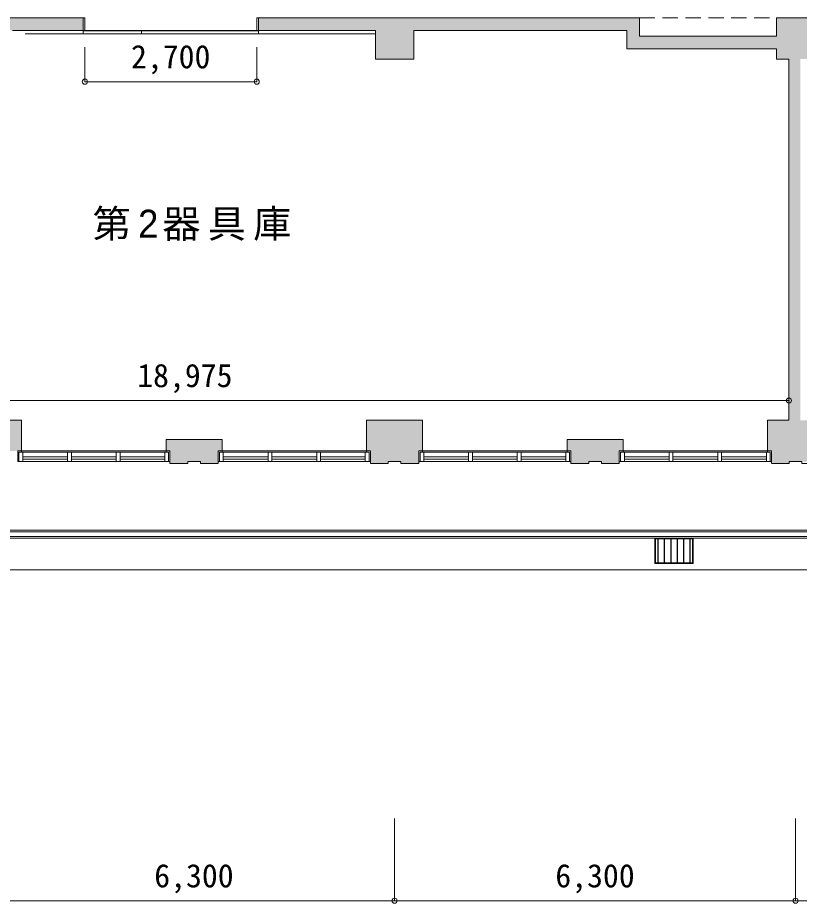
# Model space of a CAD drawing. Units: millimetres at full size, sheet at 1:200; details may follow other scales. Extents: x -96239 to 62349, y -170536 to 17264.
# Drawn here: x -20236 to -7959, y -106155 to -92241 of the extents above; entities that cross this region are included whole.
import ezdxf
from ezdxf.enums import TextEntityAlignment as Align

# ---------------------------------------------------------------- set-up
doc = ezdxf.new("R2010")
doc.units = ezdxf.units.MM
doc.header["$LTSCALE"] = 200
doc.header["$PDMODE"] = 32
doc.header["$PDSIZE"] = 80
doc.linetypes.add('DASHED1', pattern=[1.8, 1.2, -0.6])
for name, color, linetype, lineweight in [('0-1_躯体', 7, 'Continuous', 9), ('0-2_建具', 7, 'Continuous', 9), ('0-6_寸法', 4, 'Continuous', 5), ('0-C_タイル・側溝', 7, 'Continuous', 9)]:
    doc.layers.add(name, color=color, linetype=linetype, lineweight=lineweight)
doc.layers.add('0-4_室名', color=7, linetype='Continuous')
doc.styles.add('ＭＳ ゴシック', font='')
doc.styles.add('ＭＳ Ｐゴシック', font='')
doc.styles.get('ＭＳ ゴシック').set_extended_font_data('MS Gothic')
doc.styles.get('ＭＳ Ｐゴシック').set_extended_font_data('MS PGothic')

msp = doc.modelspace()

# ---------------------------------------------------------------- linework, layer by layer
at = {"layer": '0-1_躯体'}
for p, q in [((-27296.1, -92241.2), (-19216.1, -92241.2)), ((-19216.1, -92241.2), (-19206.1, -92241.2)), ((-19206.1, -92441.2), (-19206.1, -92241.2)), ((-16456.1, -92441.2), (-16456.1, -92241.2)), ((-11626.1, -92241.2), (-16456.1, -92241.2)), ((-14616.1, -92441.2), (-20316.1, -92441.2)), ((-14616.1, -92891.2), (-14616.1, -92441.2)), ((-14016.1, -92891.2), (-14016.1, -92441.2)), ((-10666.1, -92441.2), (-14016.1, -92441.2)), ((-10666.1, -92731.2), (-10666.1, -92441.2)), ((-8316.1, -92531.2), (-10466.1, -92531.2)), ((-8316.1, -92731.2), (-10666.1, -92731.2)), ((-8316.1, -92891.2), (-8316.1, -92731.2)), ((-14616.1, -92891.2), (-14416.1, -92891.2)), ((-14016.1, -92891.2), (-14511.8, -92891.2)), ((-8121.1, -98436.2), (-8121.1, -98566.2)), ((-20176.1, -98566.2), (-21056.1, -98566.2)), ((-20176.1, -98566.2), (-20176.1, -99046.2)), ((-14756.1, -98566.2), (-14756.1, -99046.2)), ((-14756.1, -98566.2), (-14416.1, -98566.2)), ((-13876.1, -98566.2), (-14586.3, -98566.2)), ((-13876.1, -98566.2), (-13876.1, -99046.2)), ((-8456.1, -98566.2), (-8456.1, -99046.2)), ((-8456.1, -98566.2), (-8121.1, -98566.2)), ((-17906.1, -98866.2), (-17906.1, -99046.2)), ((-17026.1, -98866.2), (-17906.1, -98866.2)), ((-17026.1, -98866.2), (-17026.1, -99046.2)), ((-11606.1, -98866.2), (-11606.1, -99046.2)), ((-10726.1, -98866.2), (-11606.1, -98866.2)), ((-10726.1, -98866.2), (-10726.1, -99046.2)), ((-20236.1, -99046.2), (-17846.1, -99046.2)), ((-17086.1, -99246.2), (-17086.1, -99046.2)), ((-14696.1, -99046.2), (-17086.1, -99046.2)), ((-14696.1, -99046.2), (-14696.1, -99246.2)), ((-11546.1, -99046.2), (-13936.1, -99046.2)), ((-13936.1, -99246.2), (-13936.1, -99046.2)), ((-11546.1, -99046.2), (-11546.1, -99246.2)), ((-8396.1, -99046.2), (-10786.1, -99046.2)), ((-8396.1, -99046.2), (-8396.1, -99246.2)), ((-17566.1, -99246.2), (-17566.1, -99216.2)), ((-14416.1, -99246.2), (-14696.1, -99246.2)), ((-14216.1, -99216.2), (-14416.1, -99216.2)), ((-14416.1, -99246.2), (-14416.1, -99216.2)), ((-14216.1, -99246.2), (-14216.1, -99216.2)), ((-14216.1, -99246.2), (-13936.1, -99246.2)), ((-11266.1, -99246.2), (-11546.1, -99246.2)), ((-11266.1, -99246.2), (-11266.1, -99216.2)), ((-8116.1, -99246.2), (-8396.1, -99246.2)), ((-8116.1, -99246.2), (-8116.1, -99216.2)), ((-24046.1, -100291.2), (20613.9, -100291.2)), ((-24046.1, -100316.2), (20613.9, -100316.2)), ((-24046.1, -100391.2), (20613.9, -100391.2)), ((-24046.1, -100416.2), (20613.9, -100416.2))]:
    msp.add_line(p, q, dxfattribs=at)
for points in [[(-8121.1, -98486.2), (-8121.1, -92891.2), (-8316.1, -92891.2)], [(-17566.1, -99246.2), (-17846.1, -99246.2), (-17846.1, -99046.2)], [(-10786.1, -99046.2), (-10786.1, -99246.2), (-11066.1, -99246.2), (-11066.1, -99216.2), (-11266.1, -99216.2)], [(-17086.1, -99246.2), (-17366.1, -99246.2), (-17366.1, -99216.2), (-17566.1, -99216.2)], [(-7636.1, -99246.2), (-7916.1, -99246.2), (-7916.1, -99216.2), (-8116.1, -99216.2)]]:
    msp.add_lwpolyline(points, dxfattribs=at)
at = {"layer": '0-1_躯体', "color": 9}
for points in [[(-19216.1, -92241.2), (-26696.1, -92241.2), (-19216.1, -92441.2), (-26696.1, -92441.2)], [(-19206.1, -92241.2), (-19216.1, -92241.2), (-19206.1, -92441.2), (-19216.1, -92441.2)], [(-16456.1, -92241.2), (-16456.1, -92441.2), (-16446.1, -92241.2), (-16446.1, -92441.2)], [(-5871.1, -92241.2), (-16446.1, -92241.2), (-5871.1, -92441.2), (-16446.1, -92441.2)], [(-14016.1, -92441.2), (-14616.1, -92441.2), (-14016.1, -92891.2), (-14616.1, -92891.2)], [(-7701.1, -92411.2), (-8316.1, -92411.2), (-7701.1, -92441.2), (-8316.1, -92441.2)], [(-7701.1, -92891.2), (-7701.1, -92441.2), (-8316.1, -92891.2), (-8316.1, -92441.2)], [(-10666.1, -92731.2), (-8316.1, -92731.2), (-10666.1, -92531.2), (-8316.1, -92531.2)], [(-8121.1, -98566.2), (-7941.1, -98566.2), (-8121.1, -92891.2), (-7941.1, -92891.2)], [(-20176.1, -98566.2), (-21056.1, -98566.2), (-20176.1, -99046.2), (-21056.1, -99046.2)], [(-13876.1, -98566.2), (-14756.1, -98566.2), (-13876.1, -99046.2), (-14756.1, -99046.2)], [(-8396.1, -99046.2), (-8396.1, -98566.2), (-8456.1, -99046.2), (-8456.1, -98566.2)], [(-8396.1, -99046.2), (-7636, -99046.2), (-8396.1, -98566.2), (-7636, -98566.2)], [(-17026.1, -98866.2), (-17906.2, -98866.2), (-17026.1, -99046.2), (-17906.2, -99046.2)], [(-10726.1, -98866.2), (-11606.1, -98866.2), (-10726.1, -99046.2), (-11606.1, -99046.2)], [(-17566.1, -99246.2), (-17566.1, -99046.2), (-17846.2, -99246.2), (-17846.2, -99046.2)], [(-17566.1, -99216.2), (-17366.1, -99216.2), (-17566.1, -99046.2), (-17366.1, -99046.2)], [(-17366.1, -99246.2), (-17086.1, -99246.2), (-17366.1, -99046.2), (-17086.1, -99046.2)], [(-14416.1, -99246.2), (-14416.1, -99046.2), (-14696.1, -99246.2), (-14696.1, -99046.2)], [(-14416.1, -99216.2), (-14216.1, -99216.2), (-14416.1, -99046.2), (-14216.1, -99046.2)], [(-14216.1, -99246.2), (-13936, -99246.2), (-14216.1, -99046.2), (-13936, -99046.2)], [(-11266.1, -99246.2), (-11266.1, -99046.2), (-11546.2, -99246.2), (-11546.2, -99046.2)], [(-11266.1, -99216.2), (-11066.1, -99216.2), (-11266.1, -99046.2), (-11066.1, -99046.2)], [(-11066.1, -99246.2), (-10786.1, -99246.2), (-11066.1, -99046.2), (-10786.1, -99046.2)], [(-7636, -99046.2), (-8396.1, -99046.2), (-7636, -99216.2), (-8396.1, -99216.2)], [(-8396.1, -99246.2), (-8116.1, -99246.2), (-8396.1, -99216.2), (-8116.1, -99216.2)]]:
    msp.add_solid(points, dxfattribs=at)
at = {"layer": '0-2_建具'}
for p, q in [((-19181.1, -92241.2), (-19206.1, -92241.2)), ((-19206.1, -92441.2), (-19206.1, -92241.2)), ((-19181.1, -92241.2), (-19181.1, -92441.2)), ((-16456.1, -92241.2), (-16481.1, -92241.2)), ((-16481.1, -92441.2), (-16481.1, -92241.2)), ((-19181.1, -92441.2), (-19206.1, -92441.2)), ((-16456.1, -92496.2), (-19206.1, -92496.2)), ((-18291.1, -92496.2), (-18291.1, -92446.2)), ((-16456.1, -92496.2), (-16456.1, -92446.2)), ((-20236, -99046.2), (-17866.1, -99046.2)), ((-20236, -99046.2), (-20236, -99216.2)), ((-20176.1, -99046.2), (-20176.1, -99066.2)), ((-17846.2, -99046.2), (-17906.2, -99046.2)), ((-17906.2, -99066.2), (-17906.2, -99046.2)), ((-17846.2, -99046.2), (-17846.2, -99216.2)), ((-17086, -99046.2), (-14716.1, -99046.2)), ((-17086, -99046.2), (-17086, -99216.2)), ((-17026.1, -99046.2), (-17026.1, -99066.2)), ((-14696.2, -99046.2), (-14756.2, -99046.2)), ((-14756.2, -99066.2), (-14756.2, -99046.2)), ((-14696.2, -99046.2), (-14696.2, -99216.2)), ((-13936, -99046.2), (-11566.1, -99046.2)), ((-13936, -99046.2), (-13936, -99216.2)), ((-13876.1, -99046.2), (-13876.1, -99066.2)), ((-11546.2, -99046.2), (-11606.2, -99046.2)), ((-11606.2, -99066.2), (-11606.2, -99046.2)), ((-11546.2, -99046.2), (-11546.2, -99216.2)), ((-10786, -99046.2), (-8416.1, -99046.2)), ((-10786, -99046.2), (-10786, -99216.2)), ((-10726.1, -99046.2), (-10726.1, -99066.2)), ((-8396.2, -99046.2), (-8456.2, -99046.2)), ((-8456.2, -99066.2), (-8456.2, -99046.2)), ((-8396.2, -99046.2), (-8396.2, -99216.2)), ((-20216.1, -99216.2), (-20216.1, -99066.2)), ((-17866.1, -99066.2), (-20216.1, -99066.2)), ((-20156.1, -99216.2), (-20156.1, -99066.2)), ((-20156.1, -99141.2), (-19452.4, -99141.2)), ((-20156.1, -99178.7), (-19452.4, -99178.7)), ((-19452.4, -99216.2), (-19452.4, -99066.2)), ((-19392.4, -99216.2), (-19392.4, -99066.2)), ((-19392.4, -99141.2), (-18689.1, -99141.2)), ((-19392.4, -99178.7), (-18689.1, -99178.7)), ((-18689.1, -99216.2), (-18689.1, -99066.2)), ((-18629.1, -99216.2), (-18629.1, -99066.2)), ((-17926.1, -99141.2), (-18629.1, -99141.2)), ((-17926.1, -99178.7), (-18629.1, -99178.7)), ((-17926.1, -99216.2), (-17926.1, -99066.2)), ((-17866.1, -99216.2), (-17866.1, -99066.2)), ((-17066.1, -99216.2), (-17066.1, -99066.2)), ((-14716.1, -99066.2), (-17066.1, -99066.2)), ((-17006.1, -99216.2), (-17006.1, -99066.2)), ((-17006.1, -99141.2), (-16302.4, -99141.2)), ((-17006.1, -99178.7), (-16302.4, -99178.7)), ((-16302.4, -99216.2), (-16302.4, -99066.2)), ((-16242.4, -99216.2), (-16242.4, -99066.2)), ((-16242.4, -99141.2), (-15539.1, -99141.2)), ((-16242.4, -99178.7), (-15539.1, -99178.7)), ((-15539.1, -99216.2), (-15539.1, -99066.2)), ((-15479.1, -99216.2), (-15479.1, -99066.2)), ((-14776.1, -99141.2), (-15479.1, -99141.2)), ((-14776.1, -99178.7), (-15479.1, -99178.7)), ((-14776.1, -99216.2), (-14776.1, -99066.2)), ((-14716.1, -99216.2), (-14716.1, -99066.2)), ((-13916.1, -99216.2), (-13916.1, -99066.2)), ((-11566.1, -99066.2), (-13916.1, -99066.2)), ((-13856.1, -99216.2), (-13856.1, -99066.2)), ((-13856.1, -99141.2), (-13152.4, -99141.2)), ((-13856.1, -99178.7), (-13152.4, -99178.7)), ((-13152.4, -99216.2), (-13152.4, -99066.2)), ((-13092.4, -99216.2), (-13092.4, -99066.2)), ((-13092.4, -99141.2), (-12389.1, -99141.2)), ((-13092.4, -99178.7), (-12389.1, -99178.7)), ((-12389.1, -99216.2), (-12389.1, -99066.2)), ((-12329.1, -99216.2), (-12329.1, -99066.2)), ((-11626.1, -99141.2), (-12329.1, -99141.2)), ((-11626.1, -99178.7), (-12329.1, -99178.7)), ((-11626.1, -99216.2), (-11626.1, -99066.2)), ((-11566.1, -99216.2), (-11566.1, -99066.2)), ((-10766.1, -99216.2), (-10766.1, -99066.2)), ((-8416.1, -99066.2), (-10766.1, -99066.2)), ((-10706.1, -99216.2), (-10706.1, -99066.2)), ((-10706.1, -99141.2), (-10002.4, -99141.2)), ((-10706.1, -99178.7), (-10002.4, -99178.7)), ((-10002.4, -99216.2), (-10002.4, -99066.2)), ((-9942.4, -99216.2), (-9942.4, -99066.2)), ((-9942.4, -99141.2), (-9239.1, -99141.2)), ((-9942.4, -99178.7), (-9239.1, -99178.7)), ((-9239.1, -99216.2), (-9239.1, -99066.2)), ((-9179.1, -99216.2), (-9179.1, -99066.2)), ((-8476.1, -99141.2), (-9179.1, -99141.2)), ((-8476.1, -99178.7), (-9179.1, -99178.7)), ((-8476.1, -99216.2), (-8476.1, -99066.2)), ((-8416.1, -99216.2), (-8416.1, -99066.2)), ((-20200.8, -99216.2), (-20236, -99216.2)), ((-20200.8, -99216.2), (-17846.2, -99216.2)), ((-17050.8, -99216.2), (-17086, -99216.2)), ((-17050.8, -99216.2), (-14696.2, -99216.2)), ((-13900.8, -99216.2), (-13936, -99216.2)), ((-13900.8, -99216.2), (-11546.2, -99216.2)), ((-10750.8, -99216.2), (-10786, -99216.2)), ((-10750.8, -99216.2), (-8396.2, -99216.2))]:
    msp.add_line(p, q, dxfattribs=at)
at = {"layer": '0-2_建具', "color": 4, "lineweight": 5}
for p, q in [((-19206.1, -92496.2), (-20121.1, -92496.2)), ((-16456.1, -92496.2), (-14621.1, -92496.2))]:
    msp.add_line(p, q, dxfattribs=at)
at = {"layer": '0-2_建具'}
for points in [[(-16481.1, -92441.2), (-16456.1, -92441.2), (-16456.1, -92241.2)], [(-19206.1, -92496.2), (-19206.1, -92446.2), (-16456.1, -92446.2)]]:
    msp.add_lwpolyline(points, dxfattribs=at)
at = {"layer": '0-6_寸法'}
for p, q in [((-19181.1, -93246.2), (-19181.1, -92702.1)), ((-16481.1, -93246.2), (-16481.1, -92702.1)), ((-19181.1, -93246.2), (-16481.1, -93246.2)), ((-27096.1, -98255.3), (-8121.1, -98255.3)), ((-14316.1, -106114.7), (-14316.1, -104824.5)), ((-8016.1, -106114.7), (-8016.1, -104824.5)), ((-20616.1, -106114.7), (-14316.1, -106114.7)), ((-14316.1, -106114.7), (-8016.1, -106114.7)), ((-8016.1, -106114.7), (-1716.1, -106114.7))]:
    msp.add_line(p, q, dxfattribs=at)
for p in [(-19181.1, -93246.2), (-16481.1, -93246.2), (-8121.1, -98255.3), (-14316.1, -106114.7), (-8016.1, -106114.7)]:
    msp.add_point(p, dxfattribs=at)
at = {"layer": '0-C_タイル・側溝'}
msp.add_line((-24046.1, -100416.2), (20613.9, -100416.2), dxfattribs=at)
at = {"layer": '0-C_タイル・側溝', "color": 4, "lineweight": 5}
for p, q in [((-10226.1, -100416.2), (-9626.1, -100416.2)), ((-10221.1, -100421.2), (-10221.1, -100811.2)), ((-10221.1, -100421.2), (-9631.1, -100421.2)), ((-10216.1, -100426.2), (-10216.1, -100806.2)), ((-10216.1, -100426.2), (-9663.4, -100426.2)), ((-10178.6, -100426.2), (-10178.6, -100806.2)), ((-10173.6, -100426.2), (-10173.6, -100806.2)), ((-10078.6, -100426.2), (-10078.6, -100806.2)), ((-10073.6, -100426.2), (-10073.6, -100806.2)), ((-9978.6, -100426.2), (-9978.6, -100806.2)), ((-9973.6, -100426.2), (-9973.6, -100806.2)), ((-9878.6, -100426.2), (-9878.6, -100806.2)), ((-9873.6, -100426.2), (-9873.6, -100806.2)), ((-9778.6, -100426.2), (-9778.6, -100806.2)), ((-9773.6, -100426.2), (-9773.6, -100806.2)), ((-9678.6, -100426.2), (-9678.6, -100806.2)), ((-9673.6, -100426.2), (-9636.1, -100426.2)), ((-9673.6, -100426.2), (-9673.6, -100806.2)), ((-9636.1, -100426.2), (-9636.1, -100806.2)), ((-9631.1, -100421.2), (-9631.1, -100811.2)), ((-9626.1, -100416.2), (-9626.1, -100816.2)), ((-10221.1, -100811.2), (-9631.1, -100811.2)), ((-10216.1, -100806.2), (-9659.2, -100806.2)), ((-9673.6, -100806.2), (-9636.1, -100806.2))]:
    msp.add_line(p, q, dxfattribs=at)
msp.add_lwpolyline([(-10226.1, -100416.2), (-10226.1, -100816.2), (-9626.1, -100816.2)], dxfattribs=at)
at = {"layer": '0-C_タイル・側溝'}
msp.add_lwpolyline([(20213.9, -100916.2), (-23646.1, -100916.2), (-23646.1, -103631.2)], dxfattribs=at)

# ---------------------------------------------------------------- texts
at = {"layer": '0-4_室名', "insert": (-19060.1, -95747.3), "char_height": 439.9, "attachment_point": 7, "style": 'ＭＳ Ｐゴシック'}
msp.add_mtext('\\T1.19;第2器具庫', dxfattribs=at)
at = {"layer": '0-6_寸法', "style": 'ＭＳ ゴシック'}
for s, p in [('2,700', (-18456.1, -93146.2)), ('18,975', (-18358.6, -98155.3)), ('6,300', (-18091.1, -106014.7)), ('6,300', (-11791.1, -106014.7))]:
    msp.add_text(s, height=366.6, dxfattribs=at).set_placement(p, align=Align.BOTTOM_LEFT)

# ---------------------------------------------------------------- next in the draw order: wipeouts: each hides what was drawn before it
msp.add_wipeout([(-10466.1, -92241.2), (-10466.1, -92441.2), (-8316.1, -92441.2), (-8316.1, -92241.2)])

# ---------------------------------------------------------------- next in the draw order: wipeouts: each hides what was drawn before it
msp.add_wipeout([(-10466.1, -92241.2), (-10466.1, -92441.2), (-8316.1, -92441.2), (-8316.1, -92241.2)])

# ---------------------------------------------------------------- next in the draw order: linework, layer by layer
at = {"layer": '0-1_躯体'}
for p in [(-11742.5, -92241.2), (-10466.1, -92531.2)]:
    msp.add_line(p, (-10466.1, -92241.2), dxfattribs=at)
msp.add_lwpolyline([(-8316.1, -92531.2), (-8316.1, -92241.2), (-5871.1, -92241.2)], dxfattribs=at)
at = {"layer": '0-1_躯体', "color": 9}
msp.add_solid([(-10666.1, -92441.2), (-10666.1, -92531.2), (-10466.1, -92441.2), (-10466.1, -92531.2)], dxfattribs=at)
at = {"layer": '0-2_建具', "linetype": 'DASHED1'}
msp.add_line((-10466.1, -92241.2), (-8316.1, -92241.2), dxfattribs=at)

doc.saveas('drawing.dxf')
